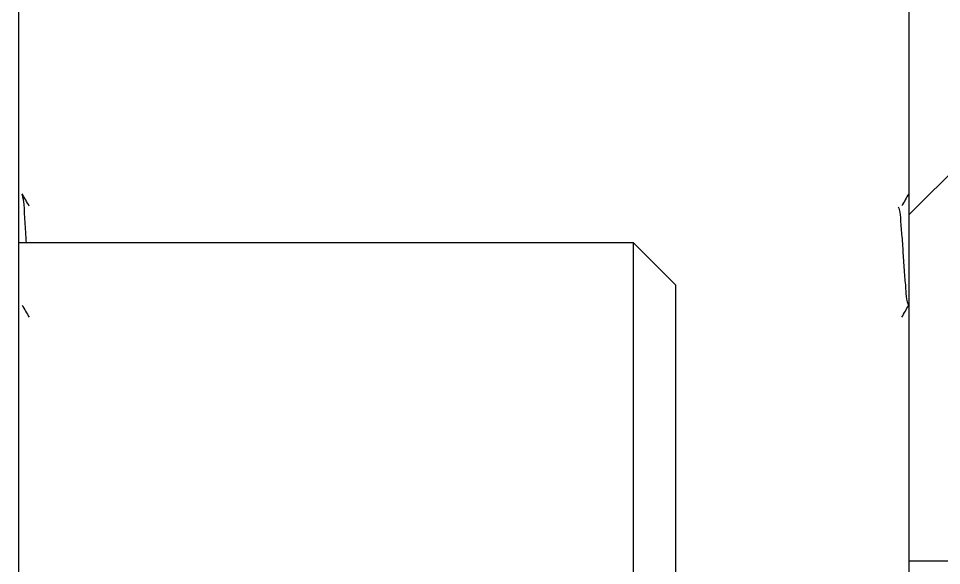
# Model space of a CAD drawing. Header units: millimetres. Extents: x 2 to 1187, y 2 to 839.
# Drawn here: x 771.8 to 782.68, y 735.56 to 742.01 of the extents above; entities that cross this region are included whole.
import ezdxf

# ---------------------------------------------------------------- set-up
doc = ezdxf.new("R2010")
doc.units = ezdxf.units.MM

# ---------------------------------------------------------------- blocks, each defined once
blk = doc.blocks.new('SW_HATCH_5')
at = {"color": 0, "linetype": 'Continuous', "lineweight": 18}
blk.add_line((-46.771, -10.85), (-51.592, -15.671), dxfattribs=at)

msp = doc.modelspace()

# ---------------------------------------------------------------- linework, layer by layer
at = {"color": 7, "linetype": 'Continuous', "lineweight": 25}
for p, q in [((771.7981, 724.362), (771.7981, 747.862)), ((782.2982, 744.5121), (782.2982, 735.6121)), ((779.0481, 739.362), (771.7981, 739.362)), ((779.5482, 738.8621), (779.0481, 739.362)), ((779.0481, 724.362), (779.0481, 739.362)), ((779.5482, 724.362), (779.5482, 738.8621)), ((782.2982, 735.6121), (783.2982, 735.6121))]:
    msp.add_line(p, q, dxfattribs=at)
at = {"color": 7, "linetype": 'Continuous', "lineweight": 25, "flags": 128}
msp.add_lwpolyline([(782.2982, 735.6121), (782.2981, 735.5233), (782.2981, 735.2586), (782.2981, 734.822), (782.2981, 734.2205), (782.2981, 733.4635), (782.2981, 733.1722)], dxfattribs=at)
at = {"color": 7, "linetype": 'Continuous', "lineweight": 18}
msp.add_arc((812.2981, 724.362), 54.5814, 135.29029, 248.5047, dxfattribs=at)
at = {"color": 7, "linetype": 'Continuous', "lineweight": 25}
for points, knots in [([(771.9227, 739.7948), (771.9088, 739.8188), (771.881, 739.8666), (771.8531, 739.9145), (771.8392, 739.9384)], [0, 0, 0, 0, 0.49976172, 1, 1, 1, 1]), ([(771.8894, 739.362), (771.8871, 739.4051), (771.8808, 739.5274), (771.8655, 739.7017), (771.863, 739.8501), (771.8435, 739.9148), (771.8393, 739.9284)], [0, 0, 0, 0, 0.2268911, 0.64489, 0.9249588, 1, 1, 1, 1]), ([(782.2964, 739.9398), (782.2825, 739.9159), (782.2548, 739.8681), (782.227, 739.8202), (782.2131, 739.7963)], [0, 0, 0, 0, 0.5001609, 1, 1, 1, 1]), ([(782.1721, 739.7875), (782.1761, 739.7769), (782.1952, 739.7261), (782.198, 739.6061), (782.2169, 739.4259), (782.2301, 739.2115), (782.2435, 738.9971), (782.2618, 738.8167), (782.2659, 738.6923), (782.287, 738.6373), (782.2927, 738.6224)], [0, 0, 0, 0, 0.028888, 0.138367, 0.3016291, 0.4940936, 0.6865846, 0.8499381, 0.9595377, 1, 1, 1, 1]), ([(771.8375, 738.6271), (771.8515, 738.6031), (771.8793, 738.5552), (771.9071, 738.5073), (771.921, 738.4833)], [0, 0, 0, 0, 0.4998062, 1, 1, 1, 1]), ([(782.2145, 738.4848), (782.2284, 738.5087), (782.2551, 738.5546), (782.2818, 738.6004), (782.2946, 738.6224)], [0, 0, 0, 0, 0.5208077, 1, 1, 1, 1])]:
    msp.add_open_spline(points, degree=3, knots=knots, dxfattribs=at)

# ---------------------------------------------------------------- block references
at = {"color": 7, "linetype": 'Continuous', "lineweight": 18}
msp.add_blockref('SW_HATCH_5', (833.8905, 755.3621), dxfattribs=at)

doc.saveas('drawing.dxf')
